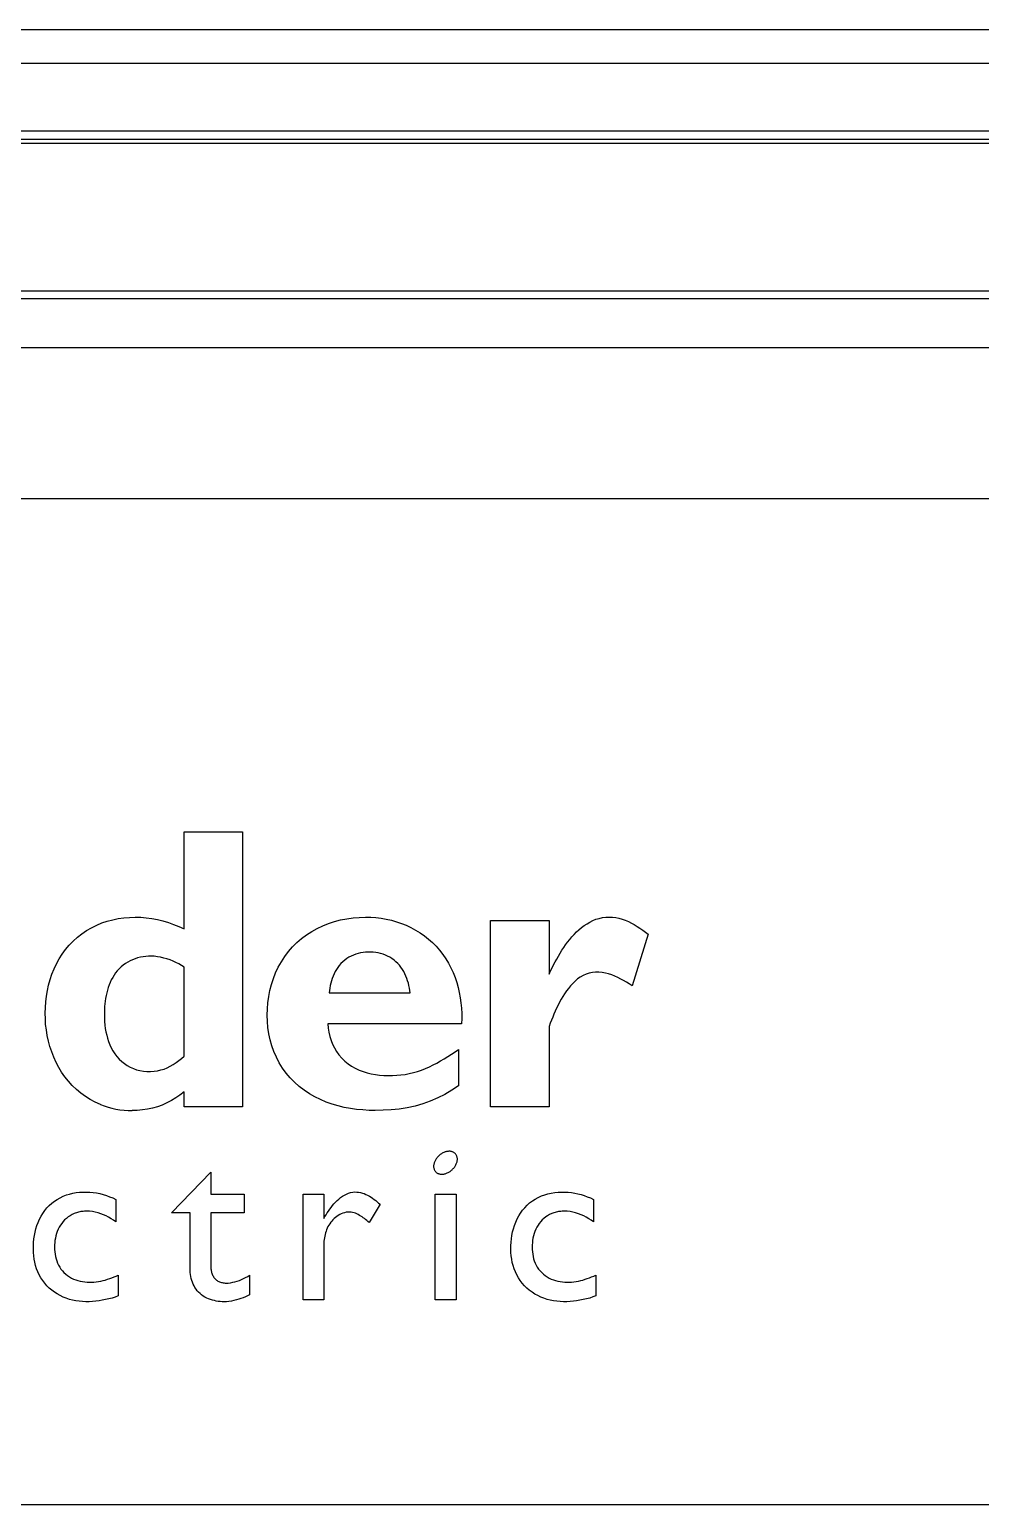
# Model space of a CAD drawing. Extents: x 0 to 144, y 0 to 348.
# Drawn here: x 75.39 to 88.06, y 307.7 to 327.35 of the extents above; entities that cross this region are included whole.
import ezdxf

# ---------------------------------------------------------------- set-up
doc = ezdxf.new("R2010")
doc.units = 0
doc.layers.add('-15N-THT. THIẾT BỊ ĐÓNG MỞ', color=40, linetype='CONTINUOUS')

# ---------------------------------------------------------------- blocks, each defined once
blk = doc.blocks.new('06 - N - SC VSD ATV630U07~55N4')
at = {"layer": '-15N-THT. THIẾT BỊ ĐÓNG MỞ'}
for p, q in [((-55.177, 153.354), (55.197, 153.354)), ((43.281, 152.9), (-42.762, 152.9)), ((-49.467, 152.005), (49.627, 152.005)), ((-48.423, 151.892), (48.612, 151.892)), ((43.301, 151.835), (-42.782, 151.835)), ((-42.816, 149.872), (43.335, 149.872)), ((33.85, 149.765), (-33.331, 149.765)), ((33.921, 149.111), (-33.375, 149.111)), ((-32.606, 147.103), (33.371, 147.103)), ((5.45, 142.663), (6.23, 142.663)), ((5.45, 142.663), (5.45, 142.663)), ((5.45, 141.368), (5.45, 142.663)), ((6.23, 142.663), (6.23, 142.663)), ((6.23, 142.663), (6.23, 138.994)), ((4.089, 141.302), (4.152, 141.344)), ((4.152, 141.344), (4.218, 141.383)), ((4.218, 141.383), (4.286, 141.417)), ((4.286, 141.417), (4.356, 141.446)), ((4.356, 141.446), (4.427, 141.47)), ((4.427, 141.47), (4.5, 141.489)), ((4.5, 141.489), (4.573, 141.504)), ((4.573, 141.504), (4.647, 141.515)), ((4.647, 141.515), (4.722, 141.521)), ((4.722, 141.521), (4.797, 141.523)), ((4.797, 141.523), (4.872, 141.522)), ((4.872, 141.522), (4.947, 141.516)), ((4.947, 141.516), (5.022, 141.506)), ((5.022, 141.506), (5.096, 141.492)), ((5.096, 141.492), (5.169, 141.475)), ((5.169, 141.475), (5.241, 141.453)), ((5.241, 141.453), (5.311, 141.428)), ((5.311, 141.428), (5.381, 141.4)), ((5.381, 141.4), (5.45, 141.368)), ((5.45, 141.368), (5.45, 141.368)), ((7.152, 141.334), (7.225, 141.374)), ((7.225, 141.374), (7.3, 141.41)), ((7.3, 141.41), (7.377, 141.441)), ((7.377, 141.441), (7.456, 141.467)), ((7.456, 141.467), (7.537, 141.487)), ((7.537, 141.487), (7.619, 141.503)), ((7.619, 141.503), (7.702, 141.515)), ((7.702, 141.515), (7.785, 141.521)), ((7.785, 141.521), (7.868, 141.523)), ((7.868, 141.523), (7.937, 141.522)), ((7.868, 141.523), (7.868, 141.523)), ((7.937, 141.522), (8.007, 141.517)), ((8.007, 141.517), (8.076, 141.509)), ((8.076, 141.509), (8.145, 141.497)), ((8.145, 141.497), (8.213, 141.482)), ((8.213, 141.482), (8.28, 141.463)), ((8.28, 141.463), (8.346, 141.441)), ((8.346, 141.441), (8.411, 141.415)), ((8.411, 141.415), (8.474, 141.385)), ((8.474, 141.385), (8.536, 141.352)), ((8.536, 141.352), (8.596, 141.315)), ((9.535, 141.48), (10.316, 141.48)), ((9.535, 138.996), (9.535, 141.48)), ((10.316, 141.48), (10.316, 141.48)), ((10.316, 141.48), (10.316, 140.766)), ((10.68, 141.326), (10.713, 141.356)), ((10.713, 141.356), (10.747, 141.385)), ((10.747, 141.385), (10.783, 141.412)), ((10.783, 141.412), (10.82, 141.437)), ((10.82, 141.437), (10.858, 141.459)), ((10.858, 141.459), (10.898, 141.479)), ((10.898, 141.479), (10.939, 141.495)), ((10.939, 141.495), (10.982, 141.508)), ((10.982, 141.508), (11.025, 141.517)), ((11.025, 141.517), (11.07, 141.523)), ((11.07, 141.523), (11.114, 141.525)), ((11.114, 141.525), (11.159, 141.524)), ((11.159, 141.524), (11.203, 141.519)), ((11.203, 141.519), (11.246, 141.51)), ((11.246, 141.51), (11.288, 141.498)), ((11.288, 141.498), (11.33, 141.483)), ((11.33, 141.483), (11.371, 141.465)), ((11.371, 141.465), (11.411, 141.445)), ((11.411, 141.445), (11.45, 141.424)), ((11.45, 141.424), (11.488, 141.401)), ((11.488, 141.401), (11.525, 141.376)), ((11.525, 141.376), (11.562, 141.351)), ((11.562, 141.351), (11.598, 141.325)), ((3.872, 141.092), (3.92, 141.15)), ((3.92, 141.15), (3.973, 141.204)), ((3.973, 141.204), (4.029, 141.255)), ((4.029, 141.255), (4.089, 141.302)), ((6.896, 141.127), (6.955, 141.185)), ((6.955, 141.185), (7.017, 141.239)), ((7.017, 141.239), (7.083, 141.289)), ((7.083, 141.289), (7.152, 141.334)), ((8.596, 141.315), (8.654, 141.275)), ((8.654, 141.275), (8.709, 141.231)), ((8.709, 141.231), (8.761, 141.185)), ((8.761, 141.185), (8.81, 141.135)), ((10.51, 141.119), (10.535, 141.156)), ((10.535, 141.156), (10.562, 141.192)), ((10.562, 141.192), (10.59, 141.227)), ((10.59, 141.227), (10.619, 141.261)), ((10.619, 141.261), (10.649, 141.294)), ((10.649, 141.294), (10.68, 141.326)), ((11.634, 141.299), (11.42, 140.61)), ((11.598, 141.325), (11.634, 141.299)), ((11.634, 141.299), (11.634, 141.299)), ((3.75, 140.901), (3.787, 140.968)), ((3.787, 140.968), (3.827, 141.031)), ((3.827, 141.031), (3.872, 141.092)), ((4.764, 140.957), (4.731, 140.942)), ((4.798, 140.97), (4.764, 140.957)), ((4.832, 140.981), (4.798, 140.97)), ((4.868, 140.989), (4.832, 140.981)), ((4.904, 140.995), (4.868, 140.989)), ((4.94, 141), (4.904, 140.995)), ((4.976, 141.002), (4.94, 141)), ((5.012, 141.003), (4.976, 141.002)), ((5.054, 141.002), (5.012, 141.003)), ((5.012, 141.003), (5.012, 141.003)), ((5.096, 140.997), (5.054, 141.002)), ((5.138, 140.989), (5.096, 140.997)), ((5.18, 140.979), (5.138, 140.989)), ((5.222, 140.967), (5.18, 140.979)), ((5.263, 140.953), (5.222, 140.967)), ((5.303, 140.938), (5.263, 140.953)), ((6.747, 140.93), (6.792, 140.999)), ((6.792, 140.999), (6.842, 141.065)), ((6.842, 141.065), (6.896, 141.127)), ((7.591, 140.952), (7.565, 140.93)), ((7.618, 140.972), (7.591, 140.952)), ((7.647, 140.99), (7.618, 140.972)), ((7.677, 141.005), (7.647, 140.99)), ((7.707, 141.019), (7.677, 141.005)), ((7.739, 141.03), (7.707, 141.019)), ((7.771, 141.04), (7.739, 141.03)), ((7.803, 141.047), (7.771, 141.04)), ((7.836, 141.052), (7.803, 141.047)), ((7.869, 141.056), (7.836, 141.052)), ((7.903, 141.057), (7.869, 141.056)), ((7.937, 141.057), (7.903, 141.057)), ((7.971, 141.056), (7.937, 141.057)), ((8.004, 141.052), (7.971, 141.056)), ((8.037, 141.047), (8.004, 141.052)), ((8.07, 141.039), (8.037, 141.047)), ((8.102, 141.03), (8.07, 141.039)), ((8.133, 141.018), (8.102, 141.03)), ((8.163, 141.005), (8.133, 141.018)), ((8.193, 140.989), (8.163, 141.005)), ((8.221, 140.971), (8.193, 140.989)), ((8.248, 140.952), (8.221, 140.971)), ((8.274, 140.93), (8.248, 140.952)), ((8.81, 141.135), (8.855, 141.083)), ((8.855, 141.083), (8.898, 141.027)), ((8.898, 141.027), (8.938, 140.969)), ((8.938, 140.969), (8.974, 140.909)), ((10.395, 140.927), (10.416, 140.966)), ((10.416, 140.966), (10.438, 141.005)), ((10.438, 141.005), (10.461, 141.044)), ((10.461, 141.044), (10.485, 141.082)), ((10.485, 141.082), (10.51, 141.119)), ((3.665, 140.692), (3.69, 140.763)), ((3.69, 140.763), (3.718, 140.833)), ((3.718, 140.833), (3.75, 140.901)), ((4.538, 140.78), (4.518, 140.751)), ((4.561, 140.809), (4.538, 140.78)), ((4.585, 140.835), (4.561, 140.809)), ((4.612, 140.861), (4.585, 140.835)), ((4.639, 140.884), (4.612, 140.861)), ((4.669, 140.906), (4.639, 140.884)), ((4.699, 140.925), (4.669, 140.906)), ((4.731, 140.942), (4.699, 140.925)), ((5.342, 140.921), (5.303, 140.938)), ((5.379, 140.902), (5.342, 140.921)), ((5.415, 140.881), (5.379, 140.902)), ((5.45, 140.858), (5.415, 140.881)), ((5.45, 139.672), (5.45, 140.858)), ((5.45, 140.858), (5.45, 140.858)), ((6.64, 140.706), (6.671, 140.783)), ((6.671, 140.783), (6.706, 140.858)), ((6.706, 140.858), (6.747, 140.93)), ((7.449, 140.769), (7.436, 140.738)), ((7.464, 140.798), (7.449, 140.769)), ((7.481, 140.827), (7.464, 140.798)), ((7.499, 140.855), (7.481, 140.827)), ((7.519, 140.881), (7.499, 140.855)), ((7.541, 140.906), (7.519, 140.881)), ((7.565, 140.93), (7.541, 140.906)), ((8.298, 140.907), (8.274, 140.93)), ((8.32, 140.882), (8.298, 140.907)), ((8.341, 140.856), (8.32, 140.882)), ((8.36, 140.828), (8.341, 140.856)), ((8.378, 140.799), (8.36, 140.828)), ((8.393, 140.769), (8.378, 140.799)), ((8.407, 140.739), (8.393, 140.769)), ((8.974, 140.909), (9.006, 140.848)), ((9.006, 140.848), (9.036, 140.784)), ((9.036, 140.784), (9.061, 140.719)), ((10.316, 140.766), (10.335, 140.807)), ((10.316, 140.766), (10.316, 140.766)), ((10.335, 140.807), (10.354, 140.847)), ((10.354, 140.847), (10.374, 140.887)), ((10.374, 140.887), (10.395, 140.927)), ((10.807, 140.765), (10.767, 140.747)), ((10.849, 140.778), (10.807, 140.765)), ((10.892, 140.788), (10.849, 140.778)), ((10.935, 140.792), (10.892, 140.788)), ((10.979, 140.792), (10.935, 140.792)), ((11.023, 140.788), (10.979, 140.792)), ((11.066, 140.779), (11.023, 140.788)), ((11.108, 140.767), (11.066, 140.779)), ((11.15, 140.753), (11.108, 140.767)), ((11.19, 140.737), (11.15, 140.753)), ((3.629, 140.546), (3.645, 140.619)), ((3.645, 140.619), (3.665, 140.692)), ((4.44, 140.586), (4.429, 140.55)), ((4.452, 140.62), (4.44, 140.586)), ((4.466, 140.654), (4.452, 140.62)), ((4.481, 140.688), (4.466, 140.654)), ((4.499, 140.72), (4.481, 140.688)), ((4.518, 140.751), (4.499, 140.72)), ((6.594, 140.547), (6.614, 140.627)), ((6.614, 140.627), (6.64, 140.706)), ((7.391, 140.579), (7.387, 140.546)), ((7.398, 140.612), (7.391, 140.579)), ((7.405, 140.644), (7.398, 140.612)), ((7.414, 140.676), (7.405, 140.644)), ((7.424, 140.707), (7.414, 140.676)), ((7.436, 140.738), (7.424, 140.707)), ((8.42, 140.708), (8.407, 140.739)), ((8.43, 140.676), (8.42, 140.708)), ((8.439, 140.644), (8.43, 140.676)), ((8.447, 140.612), (8.439, 140.644)), ((8.453, 140.579), (8.447, 140.612)), ((8.458, 140.546), (8.453, 140.579)), ((9.061, 140.719), (9.084, 140.653)), ((9.084, 140.653), (9.102, 140.586)), ((9.102, 140.586), (9.118, 140.518)), ((10.572, 140.575), (10.546, 140.54)), ((10.6, 140.609), (10.572, 140.575)), ((10.629, 140.641), (10.6, 140.609)), ((10.66, 140.672), (10.629, 140.641)), ((10.694, 140.7), (10.66, 140.672)), ((10.729, 140.725), (10.694, 140.7)), ((10.767, 140.747), (10.729, 140.725)), ((11.23, 140.718), (11.19, 140.737)), ((11.269, 140.699), (11.23, 140.718)), ((11.308, 140.678), (11.269, 140.699)), ((11.345, 140.656), (11.308, 140.678)), ((11.383, 140.633), (11.345, 140.656)), ((11.42, 140.61), (11.383, 140.633)), ((11.42, 140.61), (11.42, 140.61)), ((3.602, 140.321), (3.608, 140.396)), ((3.608, 140.396), (3.616, 140.471)), ((3.616, 140.471), (3.629, 140.546)), ((4.395, 140.368), (4.392, 140.331)), ((4.399, 140.405), (4.395, 140.368)), ((4.405, 140.441), (4.399, 140.405)), ((4.411, 140.478), (4.405, 140.441)), ((4.419, 140.514), (4.411, 140.478)), ((4.429, 140.55), (4.419, 140.514)), ((6.56, 140.301), (6.567, 140.383)), ((6.567, 140.383), (6.578, 140.465)), ((6.578, 140.465), (6.594, 140.547)), ((7.387, 140.546), (7.383, 140.513)), ((7.383, 140.513), (7.383, 140.513)), ((7.383, 140.513), (8.462, 140.513)), ((8.462, 140.513), (8.458, 140.546)), ((8.462, 140.513), (8.462, 140.513)), ((9.118, 140.518), (9.13, 140.449)), ((9.13, 140.449), (9.14, 140.38)), ((9.14, 140.38), (9.146, 140.31)), ((10.454, 140.39), (10.434, 140.351)), ((10.475, 140.429), (10.454, 140.39)), ((10.498, 140.467), (10.475, 140.429)), ((10.521, 140.504), (10.498, 140.467)), ((10.546, 140.54), (10.521, 140.504)), ((3.6, 140.246), (3.602, 140.321)), ((3.602, 140.17), (3.6, 140.246)), ((3.606, 140.095), (3.602, 140.17)), ((4.389, 140.295), (4.388, 140.258)), ((4.388, 140.258), (4.388, 140.222)), ((4.388, 140.222), (4.388, 140.177)), ((4.388, 140.222), (4.388, 140.222)), ((4.388, 140.177), (4.391, 140.131)), ((4.392, 140.331), (4.389, 140.295)), ((6.558, 140.218), (6.56, 140.301)), ((6.561, 140.135), (6.558, 140.218)), ((9.146, 140.31), (9.15, 140.241)), ((9.151, 140.171), (9.149, 140.102)), ((9.15, 140.241), (9.151, 140.171)), ((10.363, 140.19), (10.347, 140.149)), ((10.38, 140.231), (10.363, 140.19)), ((10.397, 140.271), (10.38, 140.231)), ((10.415, 140.311), (10.397, 140.271)), ((10.434, 140.351), (10.415, 140.311)), ((3.615, 140.02), (3.606, 140.095)), ((3.627, 139.946), (3.615, 140.02)), ((4.391, 140.131), (4.395, 140.086)), ((4.395, 140.086), (4.401, 140.041)), ((4.401, 140.041), (4.409, 139.997)), ((4.409, 139.997), (4.419, 139.953)), ((6.568, 140.053), (6.561, 140.135)), ((6.58, 139.971), (6.568, 140.053)), ((6.597, 139.89), (6.58, 139.971)), ((7.367, 140.102), (7.367, 140.102)), ((9.149, 140.102), (7.367, 140.102)), ((7.367, 140.102), (7.372, 140.046)), ((7.372, 140.046), (7.381, 139.99)), ((7.381, 139.99), (7.393, 139.935)), ((9.149, 140.102), (9.149, 140.102)), ((10.331, 140.109), (10.316, 140.068)), ((10.316, 140.068), (10.316, 140.068)), ((10.316, 140.068), (10.316, 138.996)), ((10.347, 140.149), (10.331, 140.109)), ((3.643, 139.872), (3.627, 139.946)), ((3.662, 139.799), (3.643, 139.872)), ((3.686, 139.727), (3.662, 139.799)), ((4.419, 139.953), (4.431, 139.909)), ((4.431, 139.909), (4.445, 139.866)), ((4.445, 139.866), (4.462, 139.823)), ((4.462, 139.823), (4.481, 139.782)), ((4.481, 139.782), (4.503, 139.742)), ((6.619, 139.81), (6.597, 139.89)), ((6.647, 139.732), (6.619, 139.81)), ((7.393, 139.935), (7.409, 139.882)), ((7.409, 139.882), (7.429, 139.83)), ((7.429, 139.83), (7.453, 139.78)), ((7.453, 139.78), (7.482, 139.732)), ((3.713, 139.657), (3.686, 139.727)), ((3.744, 139.588), (3.713, 139.657)), ((3.78, 139.522), (3.744, 139.588)), ((4.503, 139.742), (4.527, 139.704)), ((4.527, 139.704), (4.555, 139.668)), ((4.555, 139.668), (4.585, 139.633)), ((4.585, 139.633), (4.619, 139.601)), ((4.619, 139.601), (4.655, 139.572)), ((4.655, 139.572), (4.693, 139.546)), ((5.306, 139.561), (5.344, 139.586)), ((5.344, 139.586), (5.38, 139.613)), ((5.38, 139.613), (5.416, 139.642)), ((5.416, 139.642), (5.45, 139.672)), ((5.45, 139.672), (5.45, 139.672)), ((6.68, 139.656), (6.647, 139.732)), ((6.719, 139.583), (6.68, 139.656)), ((6.762, 139.512), (6.719, 139.583)), ((7.482, 139.732), (7.514, 139.687)), ((7.514, 139.687), (7.551, 139.644)), ((7.551, 139.644), (7.591, 139.605)), ((7.591, 139.605), (7.635, 139.569)), ((8.77, 139.554), (8.82, 139.58)), ((8.82, 139.58), (8.869, 139.608)), ((8.869, 139.608), (8.918, 139.637)), ((8.918, 139.637), (8.967, 139.667)), ((8.967, 139.667), (9.014, 139.698)), ((9.014, 139.698), (9.061, 139.73)), ((9.061, 139.73), (9.107, 139.762)), ((9.107, 139.762), (9.107, 139.762)), ((9.107, 139.762), (9.107, 139.277)), ((3.819, 139.457), (3.78, 139.522)), ((3.862, 139.395), (3.819, 139.457)), ((3.909, 139.337), (3.862, 139.395)), ((4.693, 139.546), (4.733, 139.524)), ((4.733, 139.524), (4.775, 139.505)), ((4.775, 139.505), (4.818, 139.491)), ((4.818, 139.491), (4.862, 139.48)), ((4.862, 139.48), (4.909, 139.472)), ((4.909, 139.472), (4.956, 139.468)), ((4.956, 139.468), (5.003, 139.468)), ((5.003, 139.468), (5.05, 139.47)), ((5.05, 139.47), (5.096, 139.477)), ((5.096, 139.477), (5.14, 139.487)), ((5.14, 139.487), (5.183, 139.5)), ((5.183, 139.5), (5.226, 139.517)), ((5.226, 139.517), (5.266, 139.538)), ((5.266, 139.538), (5.306, 139.561)), ((6.811, 139.445), (6.762, 139.512)), ((6.865, 139.382), (6.811, 139.445)), ((6.923, 139.323), (6.865, 139.382)), ((7.635, 139.569), (7.682, 139.537)), ((7.682, 139.537), (7.732, 139.51)), ((7.732, 139.51), (7.783, 139.486)), ((7.783, 139.486), (7.836, 139.466)), ((7.836, 139.466), (7.89, 139.449)), ((7.89, 139.449), (7.944, 139.436)), ((7.944, 139.436), (8, 139.426)), ((8, 139.426), (8.056, 139.419)), ((8.056, 139.419), (8.113, 139.415)), ((8.113, 139.415), (8.17, 139.413)), ((8.17, 139.413), (8.227, 139.413)), ((8.227, 139.413), (8.284, 139.416)), ((8.284, 139.416), (8.34, 139.421)), ((8.34, 139.421), (8.396, 139.428)), ((8.396, 139.428), (8.451, 139.439)), ((8.451, 139.439), (8.507, 139.452)), ((8.507, 139.452), (8.561, 139.468)), ((8.561, 139.468), (8.615, 139.486)), ((8.615, 139.486), (8.667, 139.506)), ((8.667, 139.506), (8.719, 139.529)), ((8.719, 139.529), (8.77, 139.554)), ((3.96, 139.281), (3.909, 139.337)), ((4.015, 139.228), (3.96, 139.281)), ((4.073, 139.179), (4.015, 139.228)), ((4.135, 139.134), (4.073, 139.179)), ((5.45, 139.194), (5.396, 139.153)), ((5.45, 139.194), (5.45, 139.194)), ((5.45, 138.994), (5.45, 139.194)), ((6.986, 139.268), (6.923, 139.323)), ((7.052, 139.217), (6.986, 139.268)), ((7.122, 139.171), (7.052, 139.217)), ((9.019, 139.217), (8.926, 139.162)), ((9.107, 139.277), (9.019, 139.217)), ((9.107, 139.277), (9.107, 139.277)), ((4.199, 139.094), (4.135, 139.134)), ((4.266, 139.058), (4.199, 139.094)), ((4.335, 139.028), (4.266, 139.058)), ((4.335, 139.028), (4.335, 139.028)), ((5.097, 138.996), (5.03, 138.977)), ((5.16, 139.019), (5.097, 138.996)), ((5.222, 139.047), (5.16, 139.019)), ((5.282, 139.079), (5.222, 139.047)), ((5.34, 139.114), (5.282, 139.079)), ((5.396, 139.153), (5.34, 139.114)), ((5.45, 138.994), (5.45, 138.994)), ((6.23, 138.994), (5.45, 138.994)), ((6.23, 138.994), (6.23, 138.994)), ((7.194, 139.13), (7.122, 139.171)), ((7.269, 139.093), (7.194, 139.13)), ((7.346, 139.06), (7.269, 139.093)), ((7.424, 139.033), (7.346, 139.06)), ((7.504, 139.009), (7.424, 139.033)), ((7.585, 138.989), (7.504, 139.009)), ((7.667, 138.974), (7.585, 138.989)), ((8.424, 138.982), (8.318, 138.966)), ((8.528, 139.005), (8.424, 138.982)), ((8.631, 139.035), (8.528, 139.005)), ((8.732, 139.071), (8.631, 139.035)), ((8.831, 139.114), (8.732, 139.071)), ((8.926, 139.162), (8.831, 139.114)), ((9.535, 138.996), (9.535, 138.996)), ((10.316, 138.996), (9.535, 138.996)), ((10.316, 138.996), (10.316, 138.996)), ((4.826, 138.948), (4.759, 138.947)), ((4.759, 138.947), (4.759, 138.947)), ((4.895, 138.954), (4.826, 138.948)), ((4.963, 138.963), (4.895, 138.954)), ((5.03, 138.977), (4.963, 138.963)), ((7.749, 138.962), (7.667, 138.974)), ((7.832, 138.954), (7.749, 138.962)), ((7.915, 138.949), (7.832, 138.954)), ((7.998, 138.948), (7.915, 138.949)), ((8.104, 138.95), (7.998, 138.948)), ((7.998, 138.948), (7.998, 138.948)), ((8.211, 138.955), (8.104, 138.95)), ((8.318, 138.966), (8.211, 138.955)), ((8.929, 138.394), (8.919, 138.39)), ((8.939, 138.397), (8.929, 138.394)), ((8.949, 138.399), (8.939, 138.397)), ((8.958, 138.401), (8.949, 138.399)), ((8.968, 138.402), (8.958, 138.401)), ((8.977, 138.403), (8.968, 138.402)), ((8.987, 138.403), (8.977, 138.403)), ((8.996, 138.403), (8.987, 138.403)), ((9.004, 138.402), (8.996, 138.403)), ((9.013, 138.4), (9.004, 138.402)), ((9.021, 138.398), (9.013, 138.4)), ((9.029, 138.396), (9.021, 138.398)), ((9.037, 138.392), (9.029, 138.396)), ((8.777, 138.221), (8.776, 138.212)), ((8.776, 138.212), (8.776, 138.203)), ((8.776, 138.203), (8.776, 138.194)), ((8.778, 138.23), (8.777, 138.221)), ((8.781, 138.24), (8.778, 138.23)), ((8.783, 138.249), (8.781, 138.24)), ((8.786, 138.259), (8.783, 138.249)), ((8.79, 138.268), (8.786, 138.259)), ((8.795, 138.277), (8.79, 138.268)), ((8.8, 138.286), (8.795, 138.277)), ((8.805, 138.295), (8.8, 138.286)), ((8.811, 138.304), (8.805, 138.295)), ((8.817, 138.313), (8.811, 138.304)), ((8.824, 138.321), (8.817, 138.313)), ((8.831, 138.329), (8.824, 138.321)), ((8.839, 138.337), (8.831, 138.329)), ((8.847, 138.345), (8.839, 138.337)), ((8.855, 138.352), (8.847, 138.345)), ((8.864, 138.359), (8.855, 138.352)), ((8.872, 138.365), (8.864, 138.359)), ((8.882, 138.371), (8.872, 138.365)), ((8.891, 138.377), (8.882, 138.371)), ((8.9, 138.382), (8.891, 138.377)), ((8.91, 138.386), (8.9, 138.382)), ((8.919, 138.39), (8.91, 138.386)), ((9.044, 138.388), (9.037, 138.392)), ((9.051, 138.384), (9.044, 138.388)), ((9.057, 138.379), (9.051, 138.384)), ((9.051, 138.189), (9.057, 138.197)), ((9.063, 138.374), (9.057, 138.379)), ((9.057, 138.197), (9.063, 138.206)), ((9.068, 138.368), (9.063, 138.374)), ((9.063, 138.206), (9.069, 138.215)), ((9.073, 138.362), (9.068, 138.368)), ((9.069, 138.215), (9.073, 138.224)), ((9.078, 138.355), (9.073, 138.362)), ((9.073, 138.224), (9.078, 138.234)), ((9.082, 138.348), (9.078, 138.355)), ((9.078, 138.234), (9.082, 138.243)), ((9.085, 138.34), (9.082, 138.348)), ((9.082, 138.243), (9.085, 138.252)), ((9.085, 138.34), (9.085, 138.34)), ((9.087, 138.333), (9.085, 138.34)), ((9.085, 138.252), (9.088, 138.262)), ((9.09, 138.325), (9.087, 138.333)), ((9.088, 138.262), (9.09, 138.271)), ((9.091, 138.316), (9.09, 138.325)), ((9.09, 138.271), (9.091, 138.281)), ((9.092, 138.308), (9.091, 138.316)), ((9.091, 138.281), (9.092, 138.29)), ((9.092, 138.299), (9.092, 138.308)), ((9.092, 138.29), (9.092, 138.299)), ((5.285, 137.584), (5.807, 138.125)), ((5.807, 138.125), (5.807, 138.125)), ((5.807, 138.125), (5.807, 137.833)), ((8.776, 138.194), (8.777, 138.185)), ((8.777, 138.185), (8.779, 138.177)), ((8.779, 138.177), (8.781, 138.169)), ((8.781, 138.169), (8.783, 138.161)), ((8.783, 138.161), (8.783, 138.161)), ((8.783, 138.161), (8.787, 138.154)), ((8.787, 138.154), (8.79, 138.147)), ((8.79, 138.147), (8.795, 138.14)), ((8.795, 138.14), (8.8, 138.134)), ((8.8, 138.134), (8.805, 138.128)), ((8.805, 138.128), (8.811, 138.122)), ((8.811, 138.122), (8.817, 138.118)), ((8.817, 138.118), (8.824, 138.113)), ((8.824, 138.113), (8.831, 138.109)), ((8.831, 138.109), (8.839, 138.106)), ((8.839, 138.106), (8.847, 138.103)), ((8.847, 138.103), (8.855, 138.101)), ((8.855, 138.101), (8.864, 138.1)), ((8.864, 138.1), (8.873, 138.099)), ((8.873, 138.099), (8.882, 138.098)), ((8.882, 138.098), (8.891, 138.098)), ((8.891, 138.098), (8.9, 138.099)), ((8.9, 138.099), (8.91, 138.1)), ((8.91, 138.1), (8.92, 138.102)), ((8.92, 138.102), (8.929, 138.105)), ((8.929, 138.105), (8.939, 138.108)), ((8.939, 138.108), (8.949, 138.111)), ((8.949, 138.111), (8.958, 138.115)), ((8.958, 138.115), (8.968, 138.12)), ((8.968, 138.12), (8.977, 138.125)), ((8.977, 138.125), (8.987, 138.13)), ((8.987, 138.13), (8.996, 138.136)), ((8.996, 138.136), (9.005, 138.143)), ((9.005, 138.143), (9.013, 138.15)), ((9.013, 138.15), (9.021, 138.157)), ((9.021, 138.157), (9.029, 138.164)), ((9.029, 138.164), (9.037, 138.172)), ((9.037, 138.172), (9.044, 138.18)), ((9.044, 138.18), (9.051, 138.189)), ((3.799, 137.785), (3.84, 137.804)), ((3.84, 137.804), (3.882, 137.821)), ((3.882, 137.821), (3.925, 137.834)), ((3.925, 137.834), (3.97, 137.844)), ((3.97, 137.844), (4.014, 137.852)), ((4.014, 137.852), (4.059, 137.857)), ((4.059, 137.857), (4.104, 137.86)), ((4.104, 137.86), (4.149, 137.86)), ((4.149, 137.86), (4.194, 137.859)), ((4.194, 137.859), (4.239, 137.855)), ((4.239, 137.855), (4.283, 137.849)), ((4.283, 137.849), (4.327, 137.84)), ((4.327, 137.84), (4.371, 137.828)), ((4.371, 137.828), (4.415, 137.814)), ((4.415, 137.814), (4.458, 137.798)), ((5.807, 137.833), (5.807, 137.833)), ((5.807, 137.833), (6.253, 137.833)), ((6.253, 137.833), (6.253, 137.833)), ((6.253, 137.833), (6.253, 137.584)), ((7.037, 137.833), (7.037, 137.833)), ((7.037, 136.424), (7.037, 137.833)), ((7.037, 137.833), (7.314, 137.833)), ((7.314, 137.833), (7.314, 137.833)), ((7.314, 137.833), (7.314, 137.508)), ((7.537, 137.786), (7.561, 137.804)), ((7.561, 137.804), (7.587, 137.82)), ((7.587, 137.82), (7.613, 137.833)), ((7.613, 137.833), (7.64, 137.845)), ((7.64, 137.845), (7.669, 137.853)), ((7.669, 137.853), (7.698, 137.859)), ((7.698, 137.859), (7.727, 137.861)), ((7.727, 137.861), (7.727, 137.861)), ((7.727, 137.861), (7.752, 137.86)), ((7.752, 137.86), (7.777, 137.857)), ((7.777, 137.857), (7.802, 137.853)), ((7.802, 137.853), (7.826, 137.846)), ((7.826, 137.846), (7.85, 137.839)), ((7.85, 137.839), (7.874, 137.829)), ((7.874, 137.829), (7.897, 137.818)), ((7.897, 137.818), (7.92, 137.806)), ((7.92, 137.806), (7.942, 137.793)), ((8.798, 137.833), (8.798, 137.833)), ((8.798, 136.424), (8.798, 137.833)), ((8.798, 137.833), (9.076, 137.833)), ((9.076, 137.833), (9.076, 136.424)), ((9.076, 137.833), (9.076, 137.833)), ((10.171, 137.789), (10.212, 137.808)), ((10.212, 137.808), (10.256, 137.824)), ((10.256, 137.824), (10.3, 137.837)), ((10.3, 137.837), (10.344, 137.847)), ((10.344, 137.847), (10.39, 137.854)), ((10.39, 137.854), (10.435, 137.858)), ((10.435, 137.858), (10.481, 137.86)), ((10.481, 137.86), (10.526, 137.86)), ((10.526, 137.86), (10.571, 137.858)), ((10.571, 137.858), (10.615, 137.853)), ((10.615, 137.853), (10.658, 137.847)), ((10.658, 137.847), (10.699, 137.838)), ((10.699, 137.838), (10.741, 137.827)), ((10.741, 137.827), (10.782, 137.813)), ((10.782, 137.813), (10.823, 137.798)), ((3.568, 137.576), (3.593, 137.613)), ((3.593, 137.613), (3.622, 137.648)), ((3.622, 137.648), (3.653, 137.68)), ((3.653, 137.68), (3.686, 137.711)), ((3.686, 137.711), (3.722, 137.738)), ((3.722, 137.738), (3.759, 137.763)), ((3.759, 137.763), (3.799, 137.785)), ((4.458, 137.798), (4.5, 137.781)), ((4.5, 137.781), (4.542, 137.763)), ((4.542, 137.763), (4.542, 137.763)), ((4.542, 137.763), (4.542, 137.464)), ((7.359, 137.583), (7.375, 137.607)), ((7.375, 137.607), (7.392, 137.632)), ((7.392, 137.632), (7.41, 137.655)), ((7.41, 137.655), (7.428, 137.679)), ((7.428, 137.679), (7.448, 137.702)), ((7.448, 137.702), (7.469, 137.724)), ((7.469, 137.724), (7.49, 137.746)), ((7.49, 137.746), (7.513, 137.767)), ((7.513, 137.767), (7.537, 137.786)), ((8.062, 137.697), (7.915, 137.453)), ((7.942, 137.793), (7.963, 137.779)), ((7.963, 137.779), (7.984, 137.763)), ((7.984, 137.763), (8.005, 137.748)), ((8.005, 137.748), (8.024, 137.731)), ((8.024, 137.731), (8.043, 137.714)), ((8.043, 137.714), (8.062, 137.697)), ((8.062, 137.697), (8.062, 137.697)), ((9.934, 137.58), (9.961, 137.617)), ((9.961, 137.617), (9.99, 137.652)), ((9.99, 137.652), (10.021, 137.685)), ((10.021, 137.685), (10.055, 137.715)), ((10.055, 137.715), (10.092, 137.743)), ((10.092, 137.743), (10.13, 137.767)), ((10.13, 137.767), (10.171, 137.789)), ((10.823, 137.798), (10.865, 137.781)), ((10.865, 137.781), (10.907, 137.763)), ((10.907, 137.763), (10.907, 137.763)), ((10.907, 137.763), (10.907, 137.464)), ((3.476, 137.369), (3.489, 137.413)), ((3.489, 137.413), (3.505, 137.455)), ((3.505, 137.455), (3.524, 137.497)), ((3.524, 137.497), (3.544, 137.537)), ((3.544, 137.537), (3.568, 137.576)), ((3.802, 137.418), (3.787, 137.391)), ((3.82, 137.443), (3.802, 137.418)), ((3.839, 137.466), (3.82, 137.443)), ((3.859, 137.489), (3.839, 137.466)), ((3.882, 137.509), (3.859, 137.489)), ((3.906, 137.528), (3.882, 137.509)), ((3.931, 137.545), (3.906, 137.528)), ((3.958, 137.56), (3.931, 137.545)), ((3.986, 137.573), (3.958, 137.56)), ((4, 137.579), (3.986, 137.573)), ((3.986, 137.573), (3.986, 137.573)), ((4.015, 137.584), (4, 137.579)), ((4.03, 137.588), (4.015, 137.584)), ((4.045, 137.592), (4.03, 137.588)), ((4.06, 137.596), (4.045, 137.592)), ((4.076, 137.599), (4.06, 137.596)), ((4.092, 137.601), (4.076, 137.599)), ((4.107, 137.603), (4.092, 137.601)), ((4.123, 137.604), (4.107, 137.603)), ((4.138, 137.605), (4.123, 137.604)), ((4.154, 137.605), (4.138, 137.605)), ((4.154, 137.605), (4.154, 137.605)), ((4.192, 137.604), (4.154, 137.605)), ((4.23, 137.6), (4.192, 137.604)), ((4.267, 137.593), (4.23, 137.6)), ((4.304, 137.583), (4.267, 137.593)), ((4.341, 137.571), (4.304, 137.583)), ((4.377, 137.558), (4.341, 137.571)), ((4.411, 137.542), (4.377, 137.558)), ((4.445, 137.524), (4.411, 137.542)), ((4.478, 137.505), (4.445, 137.524)), ((4.51, 137.485), (4.478, 137.505)), ((4.542, 137.464), (4.51, 137.485)), ((4.542, 137.464), (4.542, 137.464)), ((5.285, 137.584), (5.285, 137.584)), ((5.53, 137.584), (5.285, 137.584)), ((5.53, 137.584), (5.53, 137.584)), ((5.53, 136.839), (5.53, 137.584)), ((5.807, 137.584), (5.807, 136.86)), ((5.807, 137.584), (5.807, 137.584)), ((6.253, 137.584), (5.807, 137.584)), ((6.253, 137.584), (6.253, 137.584)), ((7.314, 137.508), (7.328, 137.533)), ((7.314, 137.508), (7.314, 137.508)), ((7.328, 137.533), (7.343, 137.558)), ((7.343, 137.558), (7.359, 137.583)), ((7.379, 137.419), (7.368, 137.399)), ((7.391, 137.438), (7.379, 137.419)), ((7.405, 137.457), (7.391, 137.438)), ((7.419, 137.474), (7.405, 137.457)), ((7.434, 137.491), (7.419, 137.474)), ((7.451, 137.507), (7.434, 137.491)), ((7.468, 137.522), (7.451, 137.507)), ((7.486, 137.536), (7.468, 137.522)), ((7.505, 137.548), (7.486, 137.536)), ((7.525, 137.56), (7.505, 137.548)), ((7.546, 137.57), (7.525, 137.56)), ((7.567, 137.578), (7.546, 137.57)), ((7.588, 137.585), (7.567, 137.578)), ((7.61, 137.59), (7.588, 137.585)), ((7.633, 137.593), (7.61, 137.59)), ((7.655, 137.594), (7.633, 137.593)), ((7.655, 137.594), (7.655, 137.594)), ((7.675, 137.593), (7.655, 137.594)), ((7.695, 137.589), (7.675, 137.593)), ((7.715, 137.584), (7.695, 137.589)), ((7.734, 137.577), (7.715, 137.584)), ((7.753, 137.568), (7.734, 137.577)), ((7.771, 137.559), (7.753, 137.568)), ((7.789, 137.549), (7.771, 137.559)), ((7.806, 137.539), (7.789, 137.549)), ((7.822, 137.528), (7.806, 137.539)), ((7.838, 137.517), (7.822, 137.528)), ((7.854, 137.506), (7.838, 137.517)), ((7.87, 137.493), (7.854, 137.506)), ((7.886, 137.48), (7.87, 137.493)), ((7.901, 137.467), (7.886, 137.48)), ((7.915, 137.453), (7.901, 137.467)), ((7.915, 137.453), (7.915, 137.453)), ((9.84, 137.372), (9.854, 137.416)), ((9.854, 137.416), (9.87, 137.459)), ((9.87, 137.459), (9.889, 137.501)), ((9.889, 137.501), (9.91, 137.542)), ((9.91, 137.542), (9.934, 137.58)), ((10.167, 137.417), (10.152, 137.391)), ((10.184, 137.443), (10.167, 137.417)), ((10.203, 137.466), (10.184, 137.443)), ((10.224, 137.489), (10.203, 137.466)), ((10.246, 137.509), (10.224, 137.489)), ((10.27, 137.528), (10.246, 137.509)), ((10.295, 137.545), (10.27, 137.528)), ((10.322, 137.56), (10.295, 137.545)), ((10.35, 137.573), (10.322, 137.56)), ((10.364, 137.579), (10.35, 137.573)), ((10.35, 137.573), (10.35, 137.573)), ((10.379, 137.584), (10.364, 137.579)), ((10.394, 137.588), (10.379, 137.584)), ((10.409, 137.592), (10.394, 137.588)), ((10.425, 137.596), (10.409, 137.592)), ((10.44, 137.599), (10.425, 137.596)), ((10.455, 137.601), (10.44, 137.599)), ((10.471, 137.603), (10.455, 137.601)), ((10.487, 137.604), (10.471, 137.603)), ((10.502, 137.605), (10.487, 137.604)), ((10.518, 137.605), (10.502, 137.605)), ((10.518, 137.605), (10.518, 137.605)), ((10.556, 137.604), (10.518, 137.605)), ((10.594, 137.6), (10.556, 137.604)), ((10.631, 137.593), (10.594, 137.6)), ((10.668, 137.583), (10.631, 137.593)), ((10.705, 137.571), (10.668, 137.583)), ((10.741, 137.558), (10.705, 137.571)), ((10.776, 137.542), (10.741, 137.558)), ((10.81, 137.524), (10.776, 137.542)), ((10.843, 137.505), (10.81, 137.524)), ((10.875, 137.485), (10.843, 137.505)), ((10.907, 137.464), (10.875, 137.485)), ((10.907, 137.464), (10.907, 137.464)), ((3.446, 137.19), (3.45, 137.236)), ((3.45, 137.236), (3.457, 137.281)), ((3.457, 137.281), (3.465, 137.325)), ((3.465, 137.325), (3.476, 137.369)), ((3.73, 137.216), (3.727, 137.186)), ((3.735, 137.247), (3.73, 137.216)), ((3.742, 137.277), (3.735, 137.247)), ((3.751, 137.306), (3.742, 137.277)), ((3.761, 137.335), (3.751, 137.306)), ((3.773, 137.364), (3.761, 137.335)), ((3.787, 137.391), (3.773, 137.364)), ((7.317, 137.227), (7.315, 137.204)), ((7.32, 137.249), (7.317, 137.227)), ((7.324, 137.271), (7.32, 137.249)), ((7.329, 137.293), (7.324, 137.271)), ((7.335, 137.315), (7.329, 137.293)), ((7.342, 137.337), (7.335, 137.315)), ((7.349, 137.358), (7.342, 137.337)), ((7.358, 137.379), (7.349, 137.358)), ((7.368, 137.399), (7.358, 137.379)), ((9.809, 137.191), (9.813, 137.237)), ((9.813, 137.237), (9.82, 137.283)), ((9.82, 137.283), (9.829, 137.328)), ((9.829, 137.328), (9.84, 137.372)), ((10.095, 137.216), (10.092, 137.185)), ((10.1, 137.246), (10.095, 137.216)), ((10.107, 137.276), (10.1, 137.246)), ((10.116, 137.306), (10.107, 137.276)), ((10.126, 137.335), (10.116, 137.306)), ((10.138, 137.364), (10.126, 137.335)), ((10.152, 137.391), (10.138, 137.364)), ((3.442, 137.1), (3.443, 137.145)), ((3.442, 137.1), (3.442, 137.1)), ((3.443, 137.055), (3.442, 137.1)), ((3.443, 137.145), (3.446, 137.19)), ((3.447, 137.011), (3.443, 137.055)), ((3.725, 137.155), (3.724, 137.124)), ((3.724, 137.124), (3.725, 137.093)), ((3.727, 137.186), (3.725, 137.155)), ((3.725, 137.093), (3.727, 137.063)), ((3.727, 137.063), (3.731, 137.032)), ((3.731, 137.032), (3.736, 137.002)), ((7.315, 137.204), (7.314, 137.182)), ((7.314, 137.182), (7.314, 137.159)), ((7.314, 137.159), (7.314, 136.424)), ((7.314, 137.159), (7.314, 137.159)), ((9.805, 137.1), (9.806, 137.145)), ((9.805, 137.1), (9.805, 137.1)), ((9.806, 137.055), (9.805, 137.1)), ((9.806, 137.145), (9.809, 137.191)), ((9.81, 137.011), (9.806, 137.055)), ((10.09, 137.155), (10.089, 137.124)), ((10.089, 137.124), (10.09, 137.093)), ((10.092, 137.185), (10.09, 137.155)), ((10.09, 137.093), (10.092, 137.063)), ((10.092, 137.063), (10.096, 137.032)), ((10.096, 137.032), (10.102, 137.002)), ((3.453, 136.967), (3.447, 137.011)), ((3.461, 136.924), (3.453, 136.967)), ((3.472, 136.88), (3.461, 136.924)), ((3.486, 136.838), (3.472, 136.88)), ((3.502, 136.797), (3.486, 136.838)), ((3.736, 137.002), (3.744, 136.972)), ((3.744, 136.972), (3.753, 136.942)), ((3.753, 136.942), (3.764, 136.914)), ((3.764, 136.914), (3.778, 136.886)), ((3.778, 136.886), (3.793, 136.859)), ((3.793, 136.859), (3.81, 136.833)), ((3.81, 136.833), (3.829, 136.809)), ((5.53, 136.839), (5.53, 136.839)), ((5.531, 136.813), (5.53, 136.839)), ((5.807, 136.86), (5.807, 136.848)), ((5.807, 136.86), (5.807, 136.86)), ((5.807, 136.848), (5.808, 136.836)), ((5.808, 136.836), (5.81, 136.824)), ((5.81, 136.824), (5.812, 136.812)), ((9.816, 136.967), (9.81, 137.011)), ((9.824, 136.923), (9.816, 136.967)), ((9.835, 136.88), (9.824, 136.923)), ((9.849, 136.838), (9.835, 136.88)), ((9.866, 136.797), (9.849, 136.838)), ((10.102, 137.002), (10.109, 136.972)), ((10.109, 136.972), (10.118, 136.942)), ((10.118, 136.942), (10.13, 136.914)), ((10.13, 136.914), (10.143, 136.886)), ((10.143, 136.886), (10.158, 136.859)), ((10.158, 136.859), (10.175, 136.834)), ((10.175, 136.834), (10.194, 136.809)), ((3.521, 136.757), (3.502, 136.797)), ((3.543, 136.718), (3.521, 136.757)), ((3.567, 136.681), (3.543, 136.718)), ((3.594, 136.645), (3.567, 136.681)), ((3.623, 136.612), (3.594, 136.645)), ((3.829, 136.809), (3.85, 136.786)), ((3.85, 136.786), (3.873, 136.765)), ((3.873, 136.765), (3.898, 136.746)), ((3.898, 136.746), (3.923, 136.729)), ((3.923, 136.729), (3.95, 136.714)), ((3.95, 136.714), (3.978, 136.701)), ((3.978, 136.701), (4.007, 136.69)), ((4.007, 136.69), (4.036, 136.68)), ((4.036, 136.68), (4.066, 136.673)), ((4.066, 136.673), (4.097, 136.667)), ((4.097, 136.667), (4.127, 136.663)), ((4.127, 136.663), (4.158, 136.66)), ((4.158, 136.66), (4.188, 136.659)), ((4.188, 136.659), (4.219, 136.659)), ((4.219, 136.659), (4.25, 136.661)), ((4.25, 136.661), (4.28, 136.664)), ((4.28, 136.664), (4.311, 136.668)), ((4.311, 136.668), (4.341, 136.674)), ((4.341, 136.674), (4.371, 136.68)), ((4.371, 136.68), (4.401, 136.688)), ((4.401, 136.688), (4.43, 136.697)), ((4.43, 136.697), (4.459, 136.707)), ((4.459, 136.707), (4.488, 136.717)), ((4.488, 136.717), (4.517, 136.728)), ((4.517, 136.728), (4.545, 136.74)), ((4.545, 136.74), (4.573, 136.753)), ((4.573, 136.753), (4.573, 136.479)), ((4.573, 136.753), (4.573, 136.753)), ((5.533, 136.787), (5.531, 136.813)), ((5.536, 136.761), (5.533, 136.787)), ((5.54, 136.734), (5.536, 136.761)), ((5.546, 136.708), (5.54, 136.734)), ((5.553, 136.683), (5.546, 136.708)), ((5.562, 136.658), (5.553, 136.683)), ((5.572, 136.633), (5.562, 136.658)), ((5.583, 136.609), (5.572, 136.633)), ((5.812, 136.812), (5.814, 136.8)), ((5.814, 136.8), (5.817, 136.789)), ((5.817, 136.789), (5.821, 136.777)), ((5.821, 136.777), (5.826, 136.765)), ((5.826, 136.765), (5.83, 136.754)), ((5.83, 136.754), (5.836, 136.743)), ((5.836, 136.743), (5.842, 136.732)), ((5.842, 136.732), (5.849, 136.722)), ((5.849, 136.722), (5.857, 136.713)), ((5.857, 136.713), (5.865, 136.703)), ((5.865, 136.703), (5.873, 136.695)), ((5.873, 136.695), (5.882, 136.687)), ((5.882, 136.687), (5.892, 136.68)), ((5.892, 136.68), (5.902, 136.674)), ((5.902, 136.674), (5.913, 136.668)), ((5.913, 136.668), (5.924, 136.663)), ((5.924, 136.663), (5.936, 136.659)), ((5.936, 136.659), (5.948, 136.655)), ((5.948, 136.655), (5.96, 136.653)), ((5.96, 136.653), (5.972, 136.65)), ((5.972, 136.65), (5.984, 136.649)), ((5.984, 136.649), (5.996, 136.648)), ((5.996, 136.648), (6.008, 136.647)), ((6.008, 136.647), (6.038, 136.648)), ((6.008, 136.647), (6.008, 136.647)), ((6.038, 136.648), (6.069, 136.652)), ((6.069, 136.652), (6.099, 136.657)), ((6.099, 136.657), (6.129, 136.664)), ((6.129, 136.664), (6.158, 136.672)), ((6.158, 136.672), (6.187, 136.683)), ((6.187, 136.683), (6.216, 136.694)), ((6.216, 136.694), (6.243, 136.707)), ((6.243, 136.707), (6.271, 136.721)), ((6.271, 136.721), (6.298, 136.736)), ((6.298, 136.736), (6.324, 136.752)), ((6.324, 136.752), (6.324, 136.752)), ((6.324, 136.752), (6.324, 136.492)), ((9.885, 136.756), (9.866, 136.797)), ((9.907, 136.718), (9.885, 136.756)), ((9.931, 136.68), (9.907, 136.718)), ((9.958, 136.645), (9.931, 136.68)), ((9.987, 136.612), (9.958, 136.645)), ((10.194, 136.809), (10.216, 136.786)), ((10.216, 136.786), (10.238, 136.766)), ((10.238, 136.766), (10.263, 136.747)), ((10.263, 136.747), (10.288, 136.73)), ((10.288, 136.73), (10.315, 136.714)), ((10.315, 136.714), (10.343, 136.701)), ((10.343, 136.701), (10.372, 136.69)), ((10.372, 136.69), (10.401, 136.68)), ((10.401, 136.68), (10.431, 136.673)), ((10.431, 136.673), (10.461, 136.667)), ((10.461, 136.667), (10.492, 136.663)), ((10.492, 136.663), (10.523, 136.66)), ((10.523, 136.66), (10.553, 136.659)), ((10.553, 136.659), (10.584, 136.659)), ((10.584, 136.659), (10.615, 136.661)), ((10.615, 136.661), (10.645, 136.664)), ((10.645, 136.664), (10.676, 136.668)), ((10.676, 136.668), (10.706, 136.674)), ((10.706, 136.674), (10.736, 136.681)), ((10.736, 136.681), (10.766, 136.688)), ((10.766, 136.688), (10.795, 136.697)), ((10.795, 136.697), (10.824, 136.707)), ((10.824, 136.707), (10.853, 136.718)), ((10.853, 136.718), (10.882, 136.729)), ((10.882, 136.729), (10.91, 136.74)), ((10.91, 136.74), (10.939, 136.753)), ((10.939, 136.753), (10.939, 136.753)), ((10.939, 136.753), (10.939, 136.479)), ((3.654, 136.581), (3.623, 136.612)), ((3.687, 136.552), (3.654, 136.581)), ((3.723, 136.526), (3.687, 136.552)), ((3.76, 136.502), (3.723, 136.526)), ((3.798, 136.48), (3.76, 136.502)), ((3.838, 136.461), (3.798, 136.48)), ((3.88, 136.444), (3.838, 136.461)), ((3.922, 136.43), (3.88, 136.444)), ((3.965, 136.419), (3.922, 136.43)), ((4.447, 136.436), (4.404, 136.426)), ((4.49, 136.447), (4.447, 136.436)), ((4.532, 136.461), (4.49, 136.447)), ((4.573, 136.479), (4.532, 136.461)), ((4.573, 136.479), (4.573, 136.479)), ((5.596, 136.586), (5.583, 136.609)), ((5.611, 136.564), (5.596, 136.586)), ((5.627, 136.543), (5.611, 136.564)), ((5.644, 136.524), (5.627, 136.543)), ((5.663, 136.506), (5.644, 136.524)), ((5.684, 136.489), (5.663, 136.506)), ((5.706, 136.474), (5.684, 136.489)), ((5.729, 136.46), (5.706, 136.474)), ((5.753, 136.448), (5.729, 136.46)), ((5.778, 136.437), (5.753, 136.448)), ((5.803, 136.427), (5.778, 136.437)), ((5.828, 136.42), (5.803, 136.427)), ((6.179, 136.431), (6.148, 136.423)), ((6.209, 136.441), (6.179, 136.431)), ((6.238, 136.452), (6.209, 136.441)), ((6.267, 136.464), (6.238, 136.452)), ((6.296, 136.477), (6.267, 136.464)), ((6.324, 136.492), (6.296, 136.477)), ((6.324, 136.492), (6.324, 136.492)), ((10.018, 136.581), (9.987, 136.612)), ((10.051, 136.552), (10.018, 136.581)), ((10.087, 136.525), (10.051, 136.552)), ((10.124, 136.501), (10.087, 136.525)), ((10.163, 136.48), (10.124, 136.501)), ((10.203, 136.461), (10.163, 136.48)), ((10.244, 136.444), (10.203, 136.461)), ((10.287, 136.43), (10.244, 136.444)), ((10.33, 136.419), (10.287, 136.43)), ((10.813, 136.436), (10.769, 136.426)), ((10.856, 136.448), (10.813, 136.436)), ((10.898, 136.462), (10.856, 136.448)), ((10.939, 136.479), (10.898, 136.462)), ((10.939, 136.479), (10.939, 136.479)), ((4.009, 136.41), (3.965, 136.419)), ((4.052, 136.404), (4.009, 136.41)), ((4.097, 136.4), (4.052, 136.404)), ((4.141, 136.398), (4.097, 136.4)), ((4.185, 136.398), (4.141, 136.398)), ((4.229, 136.401), (4.185, 136.398)), ((4.273, 136.405), (4.229, 136.401)), ((4.317, 136.411), (4.273, 136.405)), ((4.36, 136.418), (4.317, 136.411)), ((4.404, 136.426), (4.36, 136.418)), ((5.854, 136.413), (5.828, 136.42)), ((5.88, 136.408), (5.854, 136.413)), ((5.906, 136.403), (5.88, 136.408)), ((5.933, 136.4), (5.906, 136.403)), ((5.959, 136.399), (5.933, 136.4)), ((5.985, 136.398), (5.959, 136.399)), ((6.017, 136.399), (5.985, 136.398)), ((5.985, 136.398), (5.985, 136.398)), ((6.049, 136.403), (6.017, 136.399)), ((6.082, 136.408), (6.049, 136.403)), ((6.115, 136.415), (6.082, 136.408)), ((6.148, 136.423), (6.115, 136.415)), ((7.037, 136.424), (7.037, 136.424)), ((7.314, 136.424), (7.037, 136.424)), ((7.314, 136.424), (7.314, 136.424)), ((8.798, 136.424), (8.798, 136.424)), ((9.076, 136.424), (8.798, 136.424)), ((9.076, 136.424), (9.076, 136.424)), ((10.373, 136.41), (10.33, 136.419)), ((10.417, 136.404), (10.373, 136.41)), ((10.461, 136.4), (10.417, 136.404)), ((10.506, 136.398), (10.461, 136.4)), ((10.55, 136.399), (10.506, 136.398)), ((10.594, 136.401), (10.55, 136.399)), ((10.638, 136.405), (10.594, 136.401)), ((10.682, 136.411), (10.638, 136.405)), ((10.726, 136.418), (10.682, 136.411)), ((10.769, 136.426), (10.726, 136.418)), ((-28.265, 133.696), (28.206, 133.696))]:
    blk.add_line(p, q, dxfattribs=at)
blk.add_arc((4.757, 140.089), 1.143, 248.3124, 270.0878, dxfattribs=at)

msp = doc.modelspace()

# ---------------------------------------------------------------- block references
msp.add_blockref('06 - N - SC VSD ATV630U07~55N4', (72, 174))

doc.saveas('drawing.dxf')
